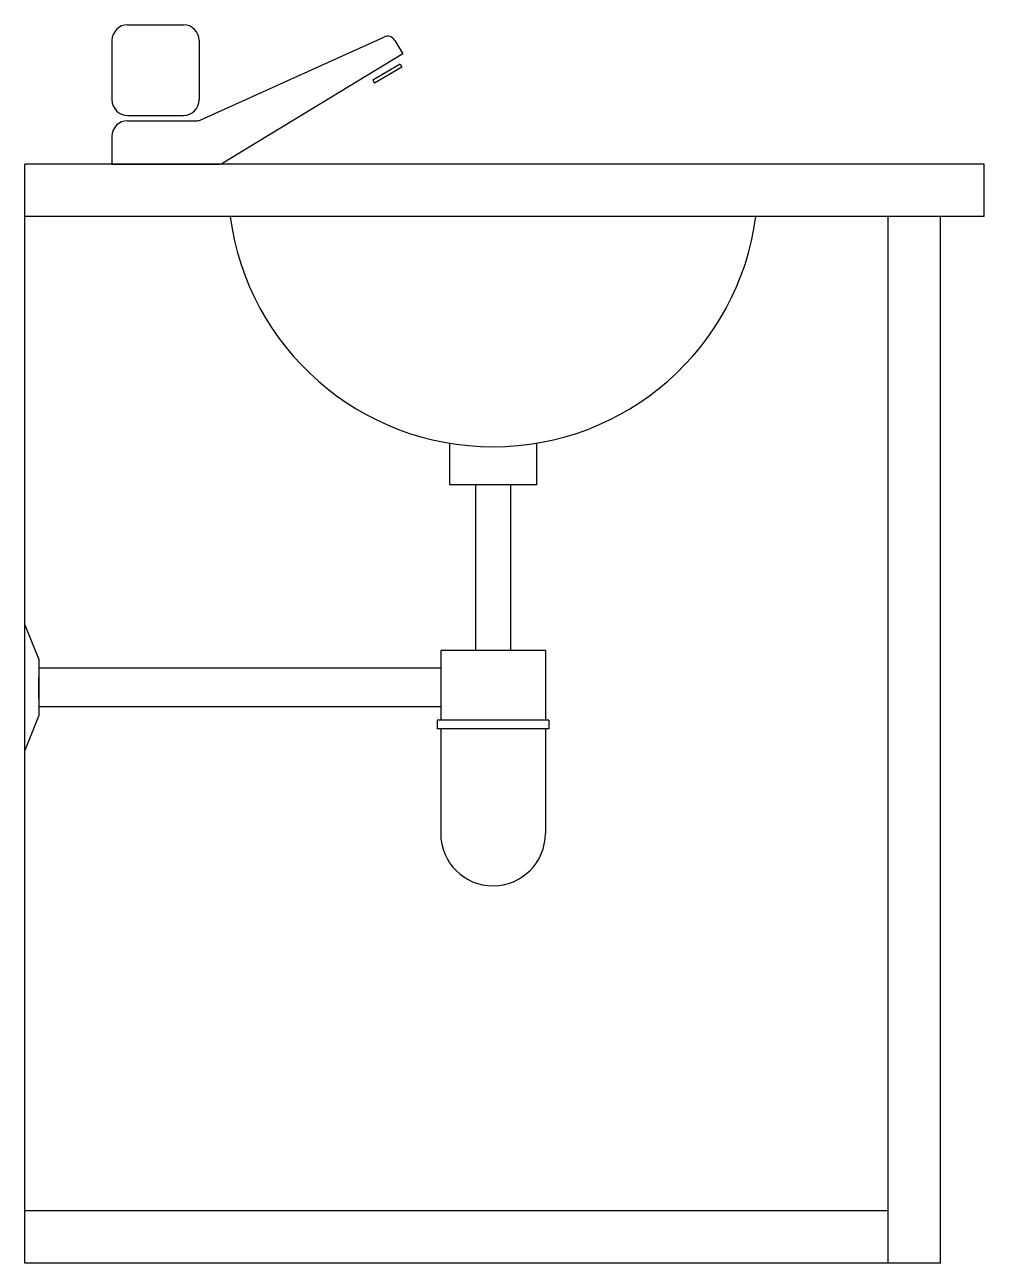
# Model space of a CAD drawing. Header units: millimetres. Extents: x -2900.476 to -2899.926, y 2958.222 to 2958.932.
import ezdxf

# ---------------------------------------------------------------- set-up
doc = ezdxf.new("R2010")
doc.units = ezdxf.units.MM
doc.header["$LTSCALE"] = 10
doc.layers.add('banheiro_louças', color=2, linetype='Continuous')

msp = doc.modelspace()

# ---------------------------------------------------------------- linework, layer by layer
at = {"layer": 'banheiro_louças'}
for p, q in [((-2900.4166, 2958.93207), (-2900.3846, 2958.93207)), ((-2900.37461, 2958.87751), (-2900.26974, 2958.92504)), ((-2900.4256, 2958.92307), (-2900.4256, 2958.88907)), ((-2900.3756, 2958.92307), (-2900.3756, 2958.88907)), ((-2900.2634, 2958.92308), (-2900.25879, 2958.91546)), ((-2900.25879, 2958.91546), (-2900.36215, 2958.85279)), ((-2900.26048, 2958.90957), (-2900.27612, 2958.90037)), ((-2900.25946, 2958.90785), (-2900.27511, 2958.89864)), ((-2900.26048, 2958.90957), (-2900.25946, 2958.90785)), ((-2900.27612, 2958.90037), (-2900.27511, 2958.89864)), ((-2900.4166, 2958.88007), (-2900.3846, 2958.88007)), ((-2900.4166, 2958.87707), (-2900.37668, 2958.87707)), ((-2900.4256, 2958.86807), (-2900.4256, 2958.85207)), ((-2900.4256, 2958.85207), (-2900.36474, 2958.85207)), ((-2900.4756, 2958.22207), (-2900.4756, 2958.82207)), ((-2899.9806, 2958.22207), (-2899.9806, 2958.82207)), ((-2899.9506, 2958.22207), (-2899.9506, 2958.82207)), ((-2900.23217, 2958.69221), (-2900.23217, 2958.66826)), ((-2900.18217, 2958.69221), (-2900.18217, 2958.66826)), ((-2900.18217, 2958.66826), (-2900.23217, 2958.66826)), ((-2900.21717, 2958.66826), (-2900.21717, 2958.57339)), ((-2900.19717, 2958.66826), (-2900.19717, 2958.57339)), ((-2900.4756, 2958.58813), (-2900.46762, 2958.56813)), ((-2900.23717, 2958.57339), (-2900.23717, 2958.53339)), ((-2900.17717, 2958.57339), (-2900.23717, 2958.57339)), ((-2900.17717, 2958.57339), (-2900.17717, 2958.53339)), ((-2900.46762, 2958.56813), (-2900.46762, 2958.53601)), ((-2900.23717, 2958.56313), (-2900.46762, 2958.56313)), ((-2900.46762, 2958.54601), (-2900.46762, 2958.55813)), ((-2900.46762, 2958.53601), (-2900.4756, 2958.51601)), ((-2900.23717, 2958.54101), (-2900.46762, 2958.54101)), ((-2900.23917, 2958.53339), (-2900.23917, 2958.52839)), ((-2900.17517, 2958.53339), (-2900.23917, 2958.53339)), ((-2900.17517, 2958.52839), (-2900.23917, 2958.52839)), ((-2900.23717, 2958.52839), (-2900.23717, 2958.46839)), ((-2900.17717, 2958.52839), (-2900.17717, 2958.46839)), ((-2900.17517, 2958.53339), (-2900.17517, 2958.52839)), ((-2899.9806, 2958.25207), (-2900.4756, 2958.25207)), ((-2899.9506, 2958.22207), (-2900.4756, 2958.22207))]:
    msp.add_line(p, q, dxfattribs=at)
at = {"layer": 'banheiro_louças', "color": 3}
for p, q in [((-2900.4756, 2958.82207), (-2900.4756, 2958.85207)), ((-2899.9256, 2958.85207), (-2900.4756, 2958.85207)), ((-2899.9256, 2958.82207), (-2899.9256, 2958.85207)), ((-2899.9256, 2958.82207), (-2900.4756, 2958.82207))]:
    msp.add_line(p, q, dxfattribs=at)
at = {"layer": 'banheiro_louças'}
for centre, radius, start, end in [((-2900.4166, 2958.92307), 0.009, 90, 180), ((-2900.3846, 2958.92307), 0.009, 0, 90), ((-2900.26767, 2958.92049), 0.005, 31.16696, 114.38037), ((-2900.4166, 2958.88907), 0.009, 180, 270), ((-2900.3846, 2958.88907), 0.009, 270, 0), ((-2900.4166, 2958.86807), 0.009, 90, 180), ((-2900.37668, 2958.88207), 0.005, 270, 294.38037), ((-2900.36474, 2958.85707), 0.005, 270, 301.23091), ((-2900.20717, 2958.84214), 0.15201, 187.58878, 352.41122), ((-2900.20717, 2958.46839), 0.03, 180, 360)]:
    msp.add_arc(centre, radius, start, end, dxfattribs=at)

doc.saveas('drawing.dxf')
